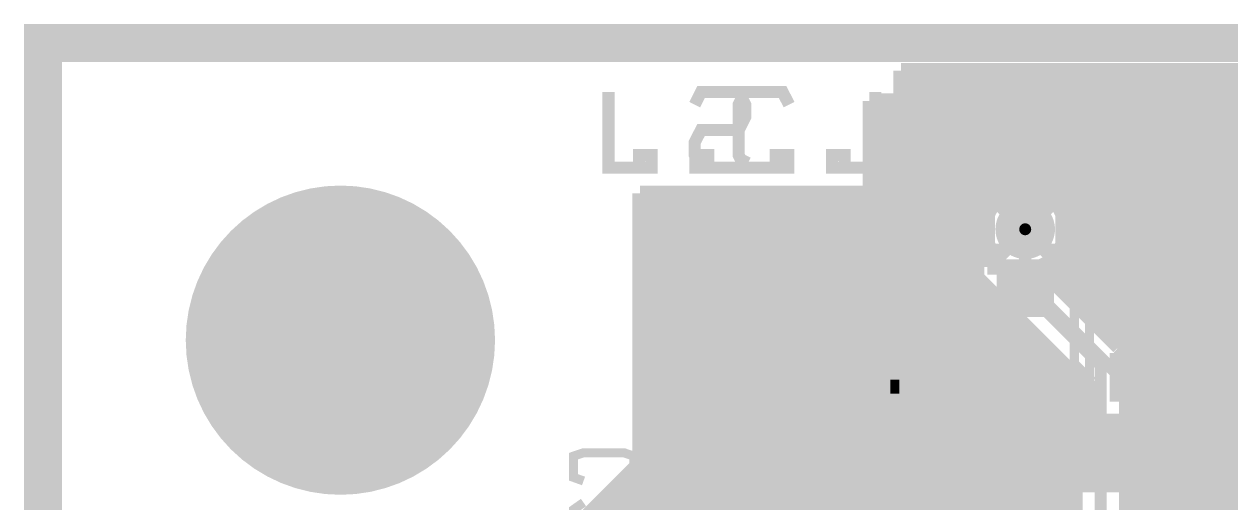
# Model space of a CAD drawing. Extents: x 0 to 95, y -50 to 50.
# Drawn here: x -0.32 to 19.97, y 42.26 to 50.31 of the extents above; entities that cross this region are included whole.
import ezdxf

# ---------------------------------------------------------------- set-up
doc = ezdxf.new("R2010")
doc.units = 0
doc.header["$MEASUREMENT"] = 0
doc.layers.get('0').update_dxf_attribs({"linetype": 'CONTINUOUS'})
for name, color, linetype in [('23-326-0_BOT', 7, 'CONTINUOUS'), ('23-326-0_DRD', 2, 'CONTINUOUS'), ('23-326-0_GND', 1, 'CONTINUOUS'), ('23-326-0_IN1', 3, 'CONTINUOUS'), ('23-326-0_SMT', 10, 'CONTINUOUS'), ('23-326-0_SPT', 14, 'CONTINUOUS'), ('23-326-0_SST', 9, 'CONTINUOUS'), ('23-326-0_TOP', 12, 'CONTINUOUS'), ('THRUHOLE_NPT', 13, 'CONTINUOUS'), ('THRUHOLE_TAP', 8, 'CONTINUOUS')]:
    doc.layers.add(name, color=color, linetype=linetype)

# ---------------------------------------------------------------- blocks, each defined once
blk = doc.blocks.new('ROUND_1')
at = {"const_width": 2.3495}
blk.add_lwpolyline([(-1.17475, 0, 1), (1.17475, 0, 1)], format="xyb", close=True, dxfattribs=at)
blk = doc.blocks.new('ROUND_37')
at = {"const_width": 0.35052}
blk.add_lwpolyline([(-0.17526, 0, 1), (0.17526, 0, 1)], format="xyb", close=True, dxfattribs=at)
blk = doc.blocks.new('ROUND_41')
at = {"const_width": 2.59969}
blk.add_lwpolyline([(-1.299844, 0, 1), (1.299844, 0, 1)], format="xyb", close=True, dxfattribs=at)
blk = doc.blocks.new('ROUND_58')
at = {"const_width": 0.50038}
blk.add_lwpolyline([(-0.25019, 0, 1), (0.25019, 0, 1)], format="xyb", close=True, dxfattribs=at)
blk = doc.blocks.new('ROUND_40')
at = {"const_width": 0.35052}
blk.add_lwpolyline([(-0.17526, 0, 1), (0.17526, 0, 1)], format="xyb", close=True, dxfattribs=at)
blk = doc.blocks.new('RECTANGLE_3')
blk.add_solid([(0.4826, 0.4064), (0.4826, -0.4064), (-0.4826, 0.4064), (-0.4826, -0.4064)])
blk = doc.blocks.new('ROUND_10')
at = {"const_width": 0.7493}
blk.add_lwpolyline([(-0.37465, 0, 1), (0.37465, 0, 1)], format="xyb", close=True, dxfattribs=at)
blk = doc.blocks.new('ROUND_2')
at = {"const_width": 0.50038}
blk.add_lwpolyline([(-0.25019, 0, 1), (0.25019, 0, 1)], format="xyb", close=True, dxfattribs=at)
blk = doc.blocks.new('ROUND_64')
at = {"const_width": 0.10033}
blk.add_lwpolyline([(-0.050164, 0, 1), (0.050164, 0, 1)], format="xyb", close=True, dxfattribs=at)

msp = doc.modelspace()

# ---------------------------------------------------------------- linework, layer by layer
at = {"layer": '23-326-0_BOT'}
for points, const_width in [([(14.42212, 49.53), (14.42212, 47.46752)], 0.254), ([(50.165, 49.53), (14.42212, 49.53)], 0.254), ([(14.5796, 49.53), (14.5796, 10.033)], 0.254), ([(14.8082, 49.53), (14.8082, 10.033)], 0.254), ([(15.0368, 49.53), (15.0368, 10.033)], 0.254), ([(15.2654, 49.53), (15.2654, 33.53308)], 0.254), ([(15.494, 49.53), (15.494, 47.4726)], 0.254), ([(15.7226, 49.53), (15.7226, 47.7012)], 0.254), ([(15.9512, 49.53), (15.9512, 47.9298)], 0.254), ([(16.1798, 49.53), (16.1798, 48.1584)], 0.254), ([(16.4084, 49.53), (16.4084, 48.387)], 0.254), ([(16.637, 49.53), (16.637, 48.60798)], 0.254), ([(16.8656, 49.53), (16.8656, 48.6918)], 0.254), ([(17.0942, 49.53), (17.0942, 48.6918)], 0.254), ([(17.3228, 49.53), (17.3228, 48.6918)], 0.254), ([(17.5514, 49.53), (17.5514, 48.6918)], 0.254), ([(17.78, 49.53), (17.78, 48.6918)], 0.254), ([(18.0086, 49.53), (18.0086, 48.6918)], 0.254), ([(18.2372, 49.53), (18.2372, 48.6918)], 0.254), ([(18.4658, 49.53), (18.4658, 48.6918)], 0.254), ([(18.6944, 49.53), (18.6944, 48.6918)], 0.254), ([(18.923, 49.53), (18.923, 48.6918)], 0.254), ([(19.1516, 49.53), (19.1516, 48.6918)], 0.254), ([(19.3802, 49.53), (19.3802, 48.6918)], 0.254), ([(19.6088, 49.53), (19.6088, 48.6918)], 0.254), ([(19.8374, 49.53), (19.8374, 48.6918)], 0.254), ([(20.066, 49.53), (20.066, 48.6918)], 0.254), ([(50.165, 49.3268), (14.42212, 49.3268)], 0.254), ([(10.95502, 48.9585), (11.0617, 49.16932), (11.6967, 49.16932), (11.80338, 48.9585), (11.80338, 48.74768), (11.6967, 48.53432), (11.0617, 48.53432), (10.95502, 48.3235), (10.95502, 48.11268), (11.0617, 47.89932), (11.6967, 47.89932), (11.80338, 48.11268)], 0.2032), ([(13.25118, 47.89932), (13.99032, 47.89932), (13.99032, 49.16932)], 0.2032), ([(50.165, 49.0982), (14.42212, 49.0982)], 0.254), ([(50.165, 48.8696), (14.42212, 48.8696)], 0.254), ([(16.6878, 48.641), (14.42212, 48.641)], 0.254), ([(16.5862, 48.5648), (15.44828, 47.42688)], 0.254), ([(39.37, 48.6918), (16.891, 48.6918)], 0.254), ([(16.43126, 48.4124), (14.42212, 48.4124)], 0.254), ([(16.20266, 48.1838), (14.42212, 48.1838)], 0.254), ([(42.8244, 40.6146), (42.8244, 40.767), (42.3164, 41.275), (42.3164, 45.3136), (39.37, 48.26), (16.891, 48.26), (15.748, 47.117), (15.748, 46.609), (17.78, 44.577), (17.78, 37.084)], 0.2032), ([(10.23112, 47.89932), (10.0203, 47.89932), (10.0203, 48.11268), (10.23112, 48.11268), (10.23112, 47.89932)], 0.2032), ([(12.52728, 47.89932), (12.31392, 47.89932), (12.31392, 48.11268), (12.52728, 48.11268), (12.52728, 47.89932)], 0.2032), ([(15.97406, 47.9552), (14.42212, 47.9552)], 0.254), ([(15.74546, 47.7266), (14.42212, 47.7266)], 0.254), ([(16.51, 46.863), (17.399, 47.752), (39.243, 47.752), (41.91, 45.085), (41.91, 40.64)], 0.2032), ([(14.42212, 47.46752), (10.033, 47.46752)], 0.254), ([(10.033, 47.46752), (10.033, 42.926)], 0.254), ([(10.2362, 47.46752), (10.2362, 27.60472)], 0.254), ([(10.4648, 47.46752), (10.4648, 16.5608)], 0.254), ([(10.6934, 47.46752), (10.6934, 16.3322)], 0.254), ([(10.922, 47.46752), (10.922, 16.0782)], 0.254), ([(11.1506, 47.46752), (11.1506, 10.033)], 0.254), ([(11.3792, 47.46752), (11.3792, 10.033)], 0.254), ([(11.6078, 47.46752), (11.6078, 10.033)], 0.254), ([(11.8364, 47.46752), (11.8364, 10.033)], 0.254), ([(12.065, 47.46752), (12.065, 10.033)], 0.254), ([(12.2936, 47.46752), (12.2936, 10.033)], 0.254), ([(12.5222, 47.46752), (12.5222, 10.033)], 0.254), ([(12.7508, 47.46752), (12.7508, 10.033)], 0.254), ([(12.9794, 47.46752), (12.9794, 10.033)], 0.254), ([(13.208, 47.46752), (13.208, 10.033)], 0.254), ([(13.4366, 47.46752), (13.4366, 10.033)], 0.254), ([(13.6652, 47.46752), (13.6652, 10.033)], 0.254), ([(13.8938, 47.46752), (13.8938, 10.033)], 0.254), ([(14.1224, 47.46752), (14.1224, 10.033)], 0.254), ([(14.351, 47.46752), (14.351, 10.033)], 0.254), ([(15.51686, 47.498), (14.42212, 47.498)], 0.254), ([(15.34414, 47.2694), (10.033, 47.2694)], 0.254), ([(17.5768, 47.3202), (17.18564, 46.92904)], 0.254), ([(39.11346, 47.2694), (17.526, 47.2694)], 0.254), ([(17.5514, 47.29226), (17.5514, 45.4152)], 0.254), ([(39.06266, 47.3202), (17.5768, 47.3202)], 0.254), ([(17.78, 47.3202), (17.78, 45.1866)], 0.254), ([(18.0086, 47.3202), (18.0086, 44.958)], 0.254), ([(18.2372, 47.3202), (18.2372, 37.58692)], 0.254), ([(18.4658, 47.3202), (18.4658, 10.033)], 0.254), ([(18.6944, 47.3202), (18.6944, 10.033)], 0.254), ([(18.923, 47.3202), (18.923, 10.033)], 0.254), ([(19.1516, 47.3202), (19.1516, 17.05864)], 0.254), ([(19.3802, 47.3202), (19.3802, 17.24406)], 0.254), ([(19.6088, 47.3202), (19.6088, 17.31264)], 0.254), ([(19.8374, 47.3202), (19.8374, 17.29994)], 0.254), ([(20.066, 47.3202), (20.066, 17.20088)], 0.254), ([(15.3162, 47.0408), (10.033, 47.0408)], 0.254), ([(15.3162, 47.117), (15.3162, 46.609)], 0.254), ([(39.34206, 47.0408), (17.2974, 47.0408)], 0.254), ([(17.3228, 47.06366), (17.3228, 45.6438)], 0.254), ([(15.3162, 46.8122), (10.033, 46.8122)], 0.254), ([(39.57066, 46.8122), (17.18818, 46.8122)], 0.254), ([(15.3162, 46.5836), (10.033, 46.5836)], 0.254), ([(39.79926, 46.5836), (17.12976, 46.5836)], 0.254), ([(15.39748, 46.355), (10.033, 46.355)], 0.254), ([(40.02786, 46.355), (16.96212, 46.355)], 0.254), ([(17.0942, 46.51502), (17.0942, 45.8724)], 0.254), ([(15.61846, 46.1264), (10.033, 46.1264)], 0.254), ([(15.4432, 46.3042), (17.3482, 44.39666)], 0.254), ([(15.494, 46.25086), (15.494, 33.90392)], 0.254), ([(16.74368, 46.22292), (18.07972, 44.88688)], 0.254), ([(40.25646, 46.1264), (16.8402, 46.1264)], 0.254), ([(16.8656, 46.28388), (16.8656, 46.101)], 0.254), ([(15.7226, 46.02226), (15.7226, 34.1122)], 0.254), ([(15.84706, 45.8978), (10.033, 45.8978)], 0.254), ([(15.9512, 45.79366), (15.9512, 34.24428)], 0.254), ([(40.48506, 45.8978), (17.0688, 45.8978)], 0.254), ([(16.07566, 45.6692), (10.033, 45.6692)], 0.254), ([(16.1798, 45.56506), (16.1798, 34.32556)], 0.254), ([(40.71366, 45.6692), (17.2974, 45.6692)], 0.254), ([(16.30426, 45.4406), (10.033, 45.4406)], 0.254), ([(16.4084, 45.33646), (16.4084, 34.36112)], 0.254), ([(40.94226, 45.4406), (17.526, 45.4406)], 0.254), ([(16.53286, 45.212), (10.033, 45.212)], 0.254), ([(16.637, 45.10786), (16.637, 34.35858)], 0.254), ([(41.17086, 45.212), (17.7546, 45.212)], 0.254), ([(16.76146, 44.9834), (10.033, 44.9834)], 0.254), ([(24.06904, 44.9834), (17.9832, 44.9834)], 0.254), ([(16.99006, 44.7548), (10.033, 44.7548)], 0.254), ([(16.8656, 44.87926), (16.8656, 34.31794)], 0.254), ([(24.06904, 44.7548), (18.1737, 44.7548)], 0.254), ([(17.21866, 44.5262), (10.033, 44.5262)], 0.254), ([(17.0942, 44.65066), (17.0942, 34.23158)], 0.254), ([(18.2118, 44.577), (18.2118, 37.60978)], 0.254), ([(24.06904, 44.5262), (18.2118, 44.5262)], 0.254), ([(17.3482, 44.2976), (10.033, 44.2976)], 0.254), ([(17.3228, 44.42206), (17.3228, 37.58692)], 0.254), ([(17.3482, 44.39666), (17.3482, 37.60978)], 0.254), ([(24.06904, 44.2976), (18.2118, 44.2976)], 0.254), ([(17.3482, 44.069), (10.033, 44.069)], 0.254), ([(24.06904, 44.069), (18.2118, 44.069)], 0.254), ([(17.3482, 43.8404), (10.033, 43.8404)], 0.254), ([(24.06904, 43.8404), (18.2118, 43.8404)], 0.254), ([(17.3482, 43.6118), (10.033, 43.6118)], 0.254), ([(24.06904, 43.6118), (18.2118, 43.6118)], 0.254), ([(17.3482, 43.3832), (10.033, 43.3832)], 0.254), ([(24.06904, 43.3832), (18.2118, 43.3832)], 0.254), ([(17.3482, 43.1546), (10.033, 43.1546)], 0.254), ([(24.06904, 43.1546), (18.2118, 43.1546)], 0.254), ([(10.033, 42.926), (7.239, 40.132), (0.635, 40.132), (0.635, 10.033)], 0.254), ([(10.0076, 42.9006), (10.0076, 27.8638)], 0.254), ([(17.3482, 42.926), (10.033, 42.926)], 0.254), ([(24.06904, 42.926), (18.2118, 42.926)], 0.254), ([(17.3482, 42.6974), (9.8044, 42.6974)], 0.254), ([(24.06904, 42.6974), (18.2118, 42.6974)], 0.254), ([(9.779, 42.672), (9.779, 28.02382)], 0.254), ([(9.5504, 42.4434), (9.5504, 28.12288)], 0.254), ([(17.3482, 42.4688), (9.5758, 42.4688)], 0.254), ([(24.81326, 42.4688), (18.2118, 42.4688)], 0.254), ([(9.3218, 42.2148), (9.3218, 28.17622)], 0.254), ([(17.3482, 42.2402), (9.3472, 42.2402)], 0.254), ([(24.4856, 42.2402), (18.2118, 42.2402)], 0.254)]:
    msp.add_lwpolyline(points, dxfattribs=dict(at, const_width=const_width))
at = {"layer": '23-326-0_BOT', "const_width": 0.254}
for points in [[(16.891, 48.6918, 0.1989132), (16.58567, 48.56533)], [(15.4432, 47.4218, 0.1989124), (15.31695, 47.117)], [(15.4432, 47.4218, 0.1989124), (15.31695, 47.117)], [(16.74368, 46.22292, 0.3150295), (17.19072, 46.863)], [(17.19072, 46.863, 0.0243632), (17.18749, 46.92922)], [(15.3162, 46.609, 0.1989124), (15.44267, 46.30367)], [(18.2118, 44.577, 0.1989124), (18.08533, 44.88233)], [(18.2118, 44.577, 0.1989124), (18.08533, 44.88233)]]:
    msp.add_lwpolyline(points, format="xyb", dxfattribs=at)
at = {"layer": '23-326-0_DRD'}
for points, const_width in [([(0, 0), (59.9948, 0), (59.9948, 49.99482), (0, 49.99482), (0, 0)], 0.635), ([(15.875, 47.498), (15.875, 46.228)], 0.254), ([(17.145, 47.498), (15.875, 47.498)], 0.254), ([(17.145, 47.498), (15.875, 46.228)], 0.254), ([(17.145, 46.228), (15.875, 47.498)], 0.254), ([(17.145, 46.228), (17.145, 47.498)], 0.254), ([(15.875, 46.228), (17.145, 46.228)], 0.254), ([(4.99872, 45.37964), (4.36372, 44.74464)], 0.254), ([(5.63372, 44.74464), (4.99872, 45.37964)], 0.254), ([(4.36372, 44.74464), (5.63372, 44.74464)], 0.254)]:
    msp.add_lwpolyline(points, dxfattribs=dict(at, const_width=const_width))
at = {"layer": '23-326-0_GND', "const_width": 0.635}
msp.add_lwpolyline([(0, 0), (59.9948, 0), (59.9948, 49.99482), (0, 49.99482), (0, 0)], dxfattribs=at)
at = {"layer": '23-326-0_SST', "const_width": 0.1524}
for points in [[(16.65224, 48.6283), (16.65224, 48.15586), (15.97406, 48.39208), (15.97406, 48.51146), (16.99006, 48.51146)], [(20.63242, 48.1076), (20.80006, 48.22444), (20.80006, 48.4632), (20.63242, 48.58004), (20.46224, 48.58004), (20.12442, 48.34382), (19.78406, 48.58004), (19.78406, 48.1076)], [(18.86458, 48.60036), (18.86458, 48.12792), (18.1864, 48.60036), (18.01876, 48.60036), (17.84858, 48.54194), (17.84858, 48.18634), (18.01876, 48.12792)], [(16.48206, 47.31766), (16.48206, 47.67326), (16.31442, 47.7901), (16.14424, 47.7901), (15.97406, 47.67326), (15.97406, 47.31766), (16.99006, 47.31766)], [(16.48206, 47.6123), (16.99006, 47.7901)], [(18.35658, 47.28972), (18.35658, 47.64532), (18.1864, 47.76216), (18.01876, 47.76216), (17.84858, 47.64532), (17.84858, 47.28972), (18.86458, 47.28972)], [(18.35658, 47.58436), (18.86458, 47.76216)], [(20.29206, 47.2694), (20.29206, 47.625), (20.12442, 47.74184), (19.95424, 47.74184), (19.78406, 47.625), (19.78406, 47.2694), (20.80006, 47.2694)], [(17.3355, 43.6245), (17.3355, 46.5455), (15.6972, 46.5455), (15.6972, 43.6245), (17.3355, 43.6245)], [(17.5895, 46.5455), (17.5895, 43.6245), (19.2278, 43.6245), (19.2278, 46.5455), (17.5895, 46.5455)], [(21.1455, 43.6245), (21.1455, 46.5455), (19.5072, 46.5455), (19.5072, 43.6245), (21.1455, 43.6245)], [(14.32052, 44.21632), (13.30452, 44.21632), (13.47216, 44.09694)], [(14.32052, 44.33316), (14.32052, 44.09694)], [(13.30452, 43.61434), (14.15034, 43.61434), (14.32052, 43.55592), (14.32052, 43.20032), (14.15034, 43.13936), (13.30452, 43.13936)], [(9.08558, 42.63136), (8.9154, 42.69232), (8.9154, 43.04792), (9.08558, 43.10634), (9.76376, 43.10634), (9.9314, 43.04792), (9.9314, 42.69232), (9.76376, 42.63136)], [(20.80006, 43.05808), (19.78406, 43.05808), (19.95424, 42.9387)], [(15.875, 37.084), (12.827, 37.084), (12.827, 42.672), (16.637, 42.672), (16.637, 37.846), (15.875, 37.084)], [(20.63242, 42.4561), (20.80006, 42.39768), (20.80006, 42.04208), (20.63242, 41.98366), (19.95424, 41.98366), (19.78406, 42.04208), (19.78406, 42.39768), (19.95424, 42.4561)], [(9.08558, 42.26814), (8.9154, 42.14876), (8.9154, 41.91254), (9.08558, 41.79316), (9.25576, 41.79316), (9.59358, 42.03192), (9.9314, 41.79316), (9.9314, 42.26814)]]:
    msp.add_lwpolyline(points, dxfattribs=at)
at = {"layer": '23-326-0_TOP'}
for points, const_width in [([(10.24382, 47.89932), (9.50468, 47.89932), (9.50468, 49.16932)], 0.2032), ([(12.53998, 48.11268), (12.4333, 47.89932), (11.7983, 47.89932), (11.69162, 48.11268), (11.69162, 48.9585), (11.7983, 49.16932), (12.4333, 49.16932), (12.53998, 48.9585)], 0.2032), ([(13.9065, 49.022), (13.9065, 47.46752)], 0.254), ([(50.165, 49.022), (13.9065, 49.022)], 0.254), ([(14.1224, 49.022), (14.1224, 22.97938)], 0.254), ([(14.351, 49.022), (14.351, 22.97938)], 0.254), ([(14.5796, 49.022), (14.5796, 22.97938)], 0.254), ([(14.8082, 49.022), (14.8082, 22.97938)], 0.254), ([(15.0368, 49.022), (15.0368, 43.7134)], 0.254), ([(15.2654, 49.022), (15.2654, 43.942)], 0.254), ([(15.494, 49.022), (15.494, 44.1706)], 0.254), ([(15.7226, 49.022), (15.7226, 46.5328)], 0.254), ([(15.9512, 49.022), (15.9512, 47.24908)], 0.254), ([(16.1798, 49.022), (16.1798, 47.45736)], 0.254), ([(16.4084, 49.022), (16.4084, 47.53356)], 0.254), ([(16.637, 49.022), (16.637, 47.53102)], 0.254), ([(16.8656, 49.022), (16.8656, 47.44212)], 0.254), ([(17.0942, 49.022), (17.0942, 47.21098)], 0.254), ([(17.3228, 49.022), (17.3228, 45.7708)], 0.254), ([(17.5514, 49.022), (17.5514, 45.5422)], 0.254), ([(17.78, 49.022), (17.78, 46.5328)], 0.254), ([(18.0086, 49.022), (18.0086, 46.5328)], 0.254), ([(18.2372, 49.022), (18.2372, 46.5328)], 0.254), ([(18.4658, 49.022), (18.4658, 46.5328)], 0.254), ([(18.6944, 49.022), (18.6944, 46.5328)], 0.254), ([(18.923, 49.022), (18.923, 46.5328)], 0.254), ([(19.1516, 49.022), (19.1516, 46.5328)], 0.254), ([(19.3802, 49.022), (19.3802, 46.228)], 0.254), ([(19.6088, 49.022), (19.6088, 46.5328)], 0.254), ([(19.8374, 49.022), (19.8374, 46.5328)], 0.254), ([(20.066, 49.022), (20.066, 46.5328)], 0.254), ([(50.165, 48.8696), (13.9065, 48.8696)], 0.254), ([(37.5031, 48.641), (13.9065, 48.641)], 0.254), ([(32.2072, 48.4124), (13.9065, 48.4124)], 0.254), ([(32.2072, 48.1838), (13.9065, 48.1838)], 0.254), ([(10.96772, 47.89932), (11.18108, 47.89932), (11.18108, 48.11268), (10.96772, 48.11268), (10.96772, 47.89932)], 0.2032), ([(13.26388, 47.89932), (13.4747, 47.89932), (13.4747, 48.11268), (13.26388, 48.11268), (13.26388, 47.89932)], 0.2032), ([(28.92806, 47.9552), (13.9065, 47.9552)], 0.254), ([(28.69946, 47.7266), (13.9065, 47.7266)], 0.254), ([(13.9065, 47.46752), (10.414, 47.46752)], 0.254), ([(10.414, 47.46752), (10.414, 40.4876)], 0.254), ([(10.4648, 47.46752), (10.4648, 40.5384)], 0.254), ([(10.6934, 47.46752), (10.6934, 46.736)], 0.254), ([(10.922, 47.46752), (10.922, 47.01032)], 0.254), ([(11.1506, 47.46752), (11.1506, 47.13478)], 0.254), ([(11.3792, 47.46752), (11.3792, 47.18304)], 0.254), ([(11.6078, 47.46752), (11.6078, 47.16526)], 0.254), ([(11.8364, 47.46752), (11.8364, 47.0789)], 0.254), ([(12.065, 47.46752), (12.065, 46.8884)], 0.254), ([(12.2936, 47.46752), (12.2936, 42.55516)], 0.254), ([(12.5222, 47.46752), (12.5222, 42.47134)], 0.254), ([(12.7508, 47.46752), (12.7508, 42.23766)], 0.254), ([(12.9794, 47.46752), (12.9794, 21.9964)], 0.254), ([(13.208, 47.46752), (13.208, 21.9964)], 0.254), ([(13.4366, 47.46752), (13.4366, 21.9964)], 0.254), ([(13.6652, 47.46752), (13.6652, 21.9964)], 0.254), ([(13.8938, 47.46752), (13.8938, 22.97938)], 0.254), ([(16.26616, 47.498), (13.9065, 47.498)], 0.254), ([(28.47086, 47.498), (16.7513, 47.498)], 0.254), ([(15.9639, 47.2694), (10.414, 47.2694)], 0.254), ([(28.24226, 47.2694), (17.05356, 47.2694)], 0.254), ([(10.96264, 47.0408), (10.414, 47.0408)], 0.254), ([(15.85214, 47.0408), (11.89736, 47.0408)], 0.254), ([(28.01366, 47.0408), (17.16532, 47.0408)], 0.254), ([(10.73658, 46.8122), (10.414, 46.8122)], 0.254), ([(15.83182, 46.8122), (12.12088, 46.8122)], 0.254), ([(16.51, 45.7962), (16.51, 46.863)], 0.2032), ([(27.78506, 46.8122), (17.18818, 46.8122)], 0.254), ([(10.63244, 46.5836), (10.414, 46.5836)], 0.254), ([(15.89024, 46.5836), (12.22756, 46.5836)], 0.254), ([(15.6972, 46.5328), (15.6972, 45.1104)], 0.254), ([(15.91564, 46.5328), (15.6972, 46.5328)], 0.254), ([(17.3228, 46.5328), (17.10436, 46.5328)], 0.254), ([(27.55646, 46.5836), (17.12976, 46.5836)], 0.254), ([(17.3228, 46.5328), (17.3228, 45.7708)], 0.254), ([(19.2278, 46.5328), (17.6022, 46.5328)], 0.254), ([(17.6022, 46.5328), (17.6022, 45.4914)], 0.254), ([(19.2278, 46.5328), (19.2278, 46.228)], 0.254), ([(21.1328, 46.5328), (19.5072, 46.5328)], 0.254), ([(19.5072, 46.5328), (19.5072, 46.228)], 0.254), ([(10.59942, 46.355), (10.414, 46.355)], 0.254), ([(15.6972, 46.355), (12.26058, 46.355)], 0.254), ([(17.6022, 46.355), (17.3228, 46.355)], 0.254), ([(19.5072, 46.355), (19.2278, 46.355)], 0.254), ([(10.63244, 46.1264), (10.414, 46.1264)], 0.254), ([(15.6972, 46.1264), (12.22756, 46.1264)], 0.254), ([(17.6022, 46.1264), (17.3228, 46.1264)], 0.254), ([(19.5072, 46.228), (19.2278, 46.228)], 0.254), ([(10.6934, 45.97146), (10.6934, 42.34434)], 0.254), ([(10.73658, 45.8978), (10.414, 45.8978)], 0.254), ([(12.065, 45.8216), (12.065, 42.56532)], 0.254), ([(15.6972, 45.8978), (12.12088, 45.8978)], 0.254), ([(18.415, 44.3738), (18.1102, 44.3738), (16.6878, 45.7962), (16.51, 45.7962)], 0.2032), ([(17.6022, 45.8978), (17.3228, 45.8978)], 0.254), ([(17.3228, 45.7708), (17.6022, 45.4914)], 0.254), ([(20.32, 45.7962), (18.415, 45.7962)], 0.2032), ([(10.96264, 45.6692), (10.414, 45.6692)], 0.254), ([(10.922, 45.69968), (10.922, 42.50944)], 0.254), ([(11.1506, 45.57268), (11.1506, 42.56278)], 0.254), ([(11.3792, 45.52696), (11.3792, 42.56532)], 0.254), ([(11.6078, 45.54474), (11.6078, 42.56532)], 0.254), ([(11.8364, 45.6311), (11.8364, 42.56532)], 0.254), ([(15.6972, 45.6692), (11.89736, 45.6692)], 0.254), ([(17.6022, 45.6692), (17.4244, 45.6692)], 0.254), ([(15.6972, 45.4406), (10.414, 45.4406)], 0.254), ([(19.5072, 45.3644), (19.2278, 45.3644)], 0.254), ([(19.2278, 45.3644), (19.2278, 45.1104)], 0.254), ([(19.3802, 45.3644), (19.3802, 42.7228)], 0.254), ([(19.5072, 45.3644), (19.5072, 45.1104)], 0.254), ([(15.6972, 45.212), (10.414, 45.212)], 0.254), ([(15.6972, 45.1104), (15.6972, 45.0596)], 0.254), ([(19.5072, 45.212), (19.2278, 45.212)], 0.254), ([(19.2278, 45.1104), (19.2278, 45.0596)], 0.254), ([(19.5072, 45.1104), (19.5072, 45.0596)], 0.254), ([(15.6972, 44.9834), (10.414, 44.9834)], 0.254), ([(15.6972, 45.0596), (15.6972, 44.3738)], 0.254), ([(19.2278, 45.0596), (19.2278, 43.6372)], 0.254), ([(19.5072, 44.9834), (19.2278, 44.9834)], 0.254), ([(19.5072, 45.0596), (19.5072, 43.6372)], 0.254), ([(15.6972, 44.7548), (10.414, 44.7548)], 0.254), ([(19.5072, 44.7548), (19.2278, 44.7548)], 0.254), ([(15.6972, 44.5262), (10.414, 44.5262)], 0.254), ([(17.3228, 44.54906), (17.3228, 43.6372)], 0.254), ([(17.3228, 44.54906), (17.3228, 42.56532)], 0.254), ([(17.3228, 44.54906), (17.6022, 44.26966)], 0.254), ([(17.34566, 44.5262), (17.3228, 44.5262)], 0.254), ([(19.5072, 44.5262), (19.2278, 44.5262)], 0.254), ([(15.61846, 44.2976), (10.414, 44.2976)], 0.254), ([(15.6972, 44.3738), (14.94028, 43.61688)], 0.254), ([(16.51, 44.3738), (16.3068, 44.3738), (15.24, 43.307), (15.24, 37.973), (17.0942, 36.1188), (20.32, 36.1188)], 0.2032), ([(17.57426, 44.2976), (17.3228, 44.2976)], 0.254), ([(17.5514, 44.32046), (17.5514, 42.56532)], 0.254), ([(17.78, 41.91), (19.177, 41.91), (20.32, 43.053), (20.32, 44.3738)], 0.2032), ([(19.5072, 44.2976), (19.2278, 44.2976)], 0.254), ([(17.6022, 44.26966), (17.6022, 43.6372)], 0.254), ([(15.38986, 44.069), (10.414, 44.069)], 0.254), ([(17.6022, 44.069), (17.3228, 44.069)], 0.254), ([(19.5072, 44.069), (19.2278, 44.069)], 0.254), ([(15.16126, 43.8404), (10.414, 43.8404)], 0.254), ([(17.6022, 43.8404), (17.3228, 43.8404)], 0.254), ([(19.5072, 43.8404), (19.2278, 43.8404)], 0.254), ([(14.93266, 43.6118), (10.414, 43.6118)], 0.254), ([(16.1798, 43.6372), (15.6718, 43.12666)], 0.254), ([(19.8882, 43.6118), (16.1544, 43.6118)], 0.254), ([(17.3228, 43.6372), (16.1798, 43.6372)], 0.254), ([(16.1798, 43.63466), (16.1798, 37.6428)], 0.254), ([(16.4084, 43.6372), (16.4084, 37.4142)], 0.254), ([(16.637, 43.6372), (16.637, 42.037)], 0.254), ([(16.8656, 43.6372), (16.8656, 42.418)], 0.254), ([(17.0942, 43.6372), (17.0942, 42.53738)], 0.254), ([(19.2278, 43.6372), (17.6022, 43.6372)], 0.254), ([(17.78, 43.6372), (17.78, 42.56532)], 0.254), ([(18.0086, 43.6372), (18.0086, 42.56532)], 0.254), ([(18.2372, 43.6372), (18.2372, 42.56532)], 0.254), ([(18.4658, 43.6372), (18.4658, 42.53738)], 0.254), ([(18.6944, 43.6372), (18.6944, 42.418)], 0.254), ([(18.923, 43.6372), (18.923, 42.3418)], 0.254), ([(19.1516, 43.6372), (19.1516, 42.4942)], 0.254), ([(19.8882, 43.6372), (19.5072, 43.6372)], 0.254), ([(19.6088, 43.6372), (19.6088, 42.9514)], 0.254), ([(19.8374, 43.6372), (19.8374, 43.18)], 0.254), ([(19.8882, 43.6372), (19.8882, 43.2308)], 0.254), ([(14.81582, 43.3832), (10.414, 43.3832)], 0.254), ([(14.8082, 43.307), (14.8082, 37.973)], 0.254), ([(19.8882, 43.3832), (15.9258, 43.3832)], 0.254), ([(15.9512, 43.40606), (15.9512, 37.8714)], 0.254), ([(14.8082, 43.1546), (10.414, 43.1546)], 0.254), ([(15.6718, 43.12666), (15.6718, 38.1508)], 0.254), ([(19.80946, 43.1546), (15.6972, 43.1546)], 0.254), ([(15.7226, 43.17746), (15.7226, 38.1)], 0.254), ([(19.8882, 43.2308), (18.99666, 42.3418)], 0.254), ([(14.8082, 42.926), (10.414, 42.926)], 0.254), ([(19.58086, 42.926), (15.6718, 42.926)], 0.254), ([(14.8082, 42.6974), (10.414, 42.6974)], 0.254), ([(19.35226, 42.6974), (15.6718, 42.6974)], 0.254), ([(20.6248, 42.7482), (19.48688, 41.61028)], 0.254), ([(12.18438, 42.56532), (11.18362, 42.56532)], 0.254), ([(18.28038, 42.56532), (17.27962, 42.56532)], 0.254), ([(10.84072, 42.4688), (10.414, 42.4688)], 0.254), ([(14.8082, 42.4688), (12.52474, 42.4688)], 0.254), ([(16.93672, 42.4688), (15.6718, 42.4688)], 0.254), ([(19.12366, 42.4688), (18.62074, 42.4688)], 0.254), ([(18.99666, 42.3418), (18.77314, 42.3418)], 0.254), ([(10.6172, 42.2402), (10.414, 42.2402)], 0.254), ([(14.8082, 42.2402), (12.7508, 42.2402)], 0.254), ([(16.7132, 42.2402), (15.6718, 42.2402)], 0.254), ([(20.066, 42.18686), (20.066, 41.4528)], 0.254)]:
    msp.add_lwpolyline(points, dxfattribs=dict(at, const_width=const_width))
at = {"layer": '23-326-0_TOP', "const_width": 0.254}
for points in [[(16.51, 47.54372, 0.4142136), (15.82928, 46.863)], [(17.19072, 46.863, 0.4142136), (16.51, 47.54372)], [(11.43, 47.18558, 0.4142136), (10.59942, 46.355)], [(12.26058, 46.355, 0.4142136), (11.43, 47.18558)], [(15.82928, 46.863, 0.1274583), (15.91494, 46.53241)], [(17.10436, 46.5328, 0.1274582), (17.18992, 46.863)], [(10.59942, 46.355, 0.4142136), (11.43, 45.52442)], [(11.43, 45.52442, 0.4142136), (12.26058, 46.355)], [(14.9352, 43.6118, 0.1989124), (14.80895, 43.307)], [(14.9352, 43.6118, 0.1989124), (14.80895, 43.307)], [(11.18362, 42.56532, 0.4142136), (10.5283, 41.91)], [(12.8397, 41.91, 0.4142136), (12.18438, 42.56532)], [(17.27962, 42.56532, 0.4142136), (16.6243, 41.91)], [(18.77314, 42.3418, 0.2160811), (18.28038, 42.56518)]]:
    msp.add_lwpolyline(points, format="xyb", dxfattribs=at)

# ---------------------------------------------------------------- block references
at = {"layer": '23-326-0_BOT'}
for name, p in [('ROUND_1', (4.99872, 44.99864)), ('ROUND_37', (16.51, 46.863))]:
    msp.add_blockref(name, p, dxfattribs=at)
at = {"layer": '23-326-0_GND'}
for name, p in [('ROUND_41', (4.99872, 44.99864)), ('ROUND_58', (16.51, 46.863))]:
    msp.add_blockref(name, p, dxfattribs=at)
at = {"layer": '23-326-0_IN1'}
for name, p in [('ROUND_1', (4.99872, 44.99864)), ('ROUND_40', (16.51, 46.863))]:
    msp.add_blockref(name, p, dxfattribs=at)
at = {"layer": '23-326-0_SMT'}
for name, p in [('ROUND_10', (11.43, 46.355)), ('RECTANGLE_3', (16.51, 45.7962)), ('RECTANGLE_3', (18.415, 45.7962)), ('RECTANGLE_3', (20.32, 45.7962)), ('RECTANGLE_3', (16.51, 44.3738)), ('RECTANGLE_3', (18.415, 44.3738)), ('RECTANGLE_3', (20.32, 44.3738))]:
    msp.add_blockref(name, p, dxfattribs=at)
at = {"layer": '23-326-0_SPT'}
for p in [(16.51, 45.7962), (18.415, 45.7962), (20.32, 45.7962), (16.51, 44.3738), (18.415, 44.3738), (20.32, 44.3738)]:
    msp.add_blockref('RECTANGLE_3', p, dxfattribs=at)
at = {"layer": '23-326-0_TOP'}
for name, p in [('ROUND_1', (4.99872, 44.99864)), ('ROUND_37', (16.51, 46.863)), ('ROUND_2', (11.43, 46.355)), ('RECTANGLE_3', (16.51, 45.7962)), ('RECTANGLE_3', (18.415, 45.7962)), ('RECTANGLE_3', (20.32, 45.7962)), ('RECTANGLE_3', (16.51, 44.3738)), ('RECTANGLE_3', (18.415, 44.3738)), ('RECTANGLE_3', (20.32, 44.3738))]:
    msp.add_blockref(name, p, dxfattribs=at)
at = {"layer": 'THRUHOLE_NPT'}
msp.add_blockref('ROUND_1', (4.99872, 44.99864), dxfattribs=at)
at = {"layer": 'THRUHOLE_TAP'}
msp.add_blockref('ROUND_64', (16.51, 46.863), dxfattribs=at)

doc.saveas('drawing.dxf')
